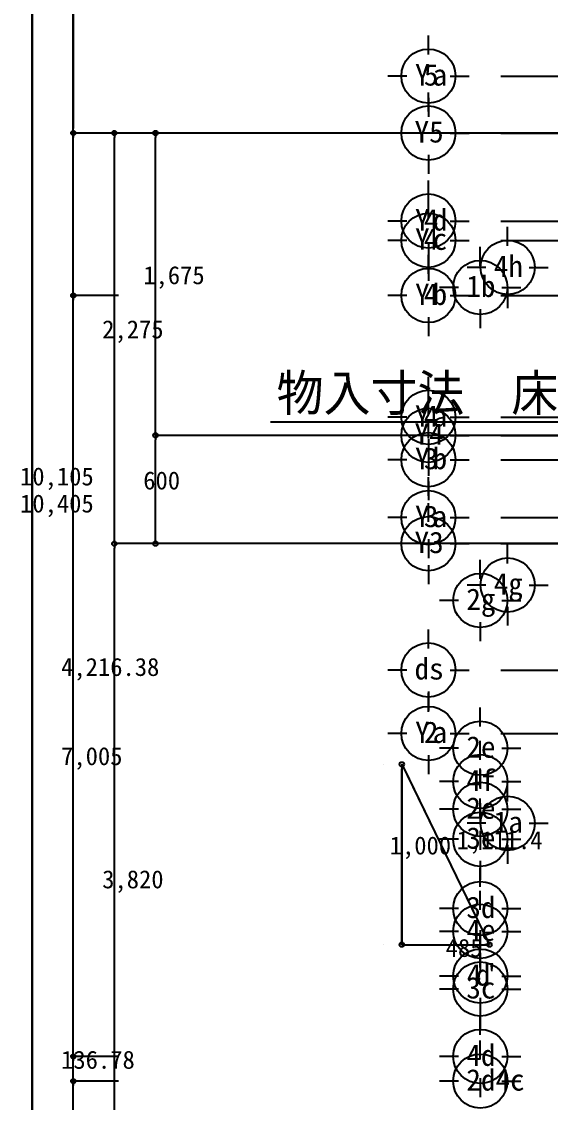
# Model space of a CAD drawing. Header units: metres. Extents: x 10861 to 26950, y 7268 to 22750.
# Drawn here: x 10861 to 13790, y 12459 to 18448 of the extents above; entities that cross this region are included whole.
import ezdxf

# ---------------------------------------------------------------- set-up
doc = ezdxf.new("R2010")
doc.units = ezdxf.units.M

msp = doc.modelspace()

# ---------------------------------------------------------------- linework, layer by layer
at = {"layer": 'GLID'}
for p, q in [((13114.7, 18265.6), (13114.7, 18370.6)), ((12994.7, 18145.6), (12889.7, 18145.6)), ((13234.7, 18145.6), (13339.7, 18145.6)), ((13514.7, 18145.6), (24358.1, 18145.6)), ((13114.7, 17950), (13114.7, 18055)), ((13114.7, 18025.6), (13114.7, 17920.6)), ((12994.7, 17830), (12889.7, 17830)), ((13234.7, 17830), (13339.7, 17830)), ((13514.7, 17830), (24358.1, 17830)), ((13114.7, 17710), (13114.7, 17605)), ((13114.7, 17462.4), (13114.7, 17567.4)), ((13114.7, 17355.6), (13114.7, 17460.6)), ((12994.7, 17342.4), (12889.7, 17342.4)), ((13234.7, 17342.4), (13339.7, 17342.4)), ((13514.7, 17342.4), (24358.1, 17342.4)), ((13553.4, 17205.6), (13553.4, 17310.6)), ((12994.7, 17235.6), (12889.7, 17235.6)), ((13114.7, 17222.4), (13114.7, 17117.4)), ((13234.7, 17235.6), (13339.7, 17235.6)), ((13401.7, 17094.5), (13401.7, 17199.5)), ((13514.7, 17235.6), (24358.1, 17235.6)), ((13114.7, 17050), (13114.7, 17155)), ((13114.7, 17115.6), (13114.7, 17010.6)), ((13433.4, 17085.6), (13328.4, 17085.6)), ((13673.4, 17085.6), (13778.4, 17085.6)), ((13281.7, 16974.5), (13176.7, 16974.5)), ((13521.7, 16974.5), (13626.7, 16974.5)), ((13553.4, 16965.6), (13553.4, 16860.6)), ((12994.7, 16930), (12889.7, 16930)), ((13234.7, 16930), (13339.7, 16930)), ((13514.7, 16930), (24358.1, 16930)), ((13401.7, 16854.5), (13401.7, 16749.5)), ((13114.7, 16810), (13114.7, 16705)), ((13114.7, 16375), (13114.7, 16480)), ((13114.7, 16275), (13114.7, 16380)), ((12994.7, 16255), (12889.7, 16255)), ((13114.7, 16140), (13114.7, 16245)), ((13234.7, 16255), (13339.7, 16255)), ((13514.7, 16255), (24358.1, 16255)), ((12994.7, 16155), (12889.7, 16155)), ((13114.7, 16135), (13114.7, 16030)), ((13234.7, 16155), (13339.7, 16155)), ((13514.7, 16155), (24358.1, 16155)), ((12994.7, 16020), (12889.7, 16020)), ((13114.7, 16035), (13114.7, 15930)), ((13234.7, 16020), (13339.7, 16020)), ((13514.7, 16020), (24358.1, 16020)), ((13114.7, 15819), (13114.7, 15924)), ((13114.7, 15900), (13114.7, 15795)), ((13114.7, 15675), (13114.7, 15780)), ((12994.7, 15699), (12889.7, 15699)), ((13234.7, 15699), (13339.7, 15699)), ((13514.7, 15699), (24358.1, 15699)), ((13114.7, 15579), (13114.7, 15474)), ((12994.7, 15555), (12889.7, 15555)), ((13234.7, 15555), (13339.7, 15555)), ((13514.7, 15555), (24358.1, 15555)), ((13553.4, 15445.5), (13553.4, 15550.5)), ((13401.7, 15360.1), (13401.7, 15465.1)), ((13114.7, 15435), (13114.7, 15330)), ((13433.4, 15325.5), (13328.4, 15325.5)), ((13673.4, 15325.5), (13778.4, 15325.5)), ((13281.7, 15240.1), (13176.7, 15240.1)), ((13521.7, 15240.1), (13626.7, 15240.1)), ((13553.4, 15205.5), (13553.4, 15100.5)), ((13401.7, 15120.1), (13401.7, 15015.1)), ((13114.7, 14974.8), (13114.7, 15079.8)), ((12994.7, 14854.8), (12889.7, 14854.8)), ((13234.7, 14854.8), (13339.7, 14854.8)), ((13514.7, 14854.8), (24358.1, 14854.8)), ((13114.7, 14734.8), (13114.7, 14629.8)), ((13114.7, 14623.1), (13114.7, 14728.1)), ((13401.7, 14541.3), (13401.7, 14646.3)), ((12994.7, 14503.1), (12889.7, 14503.1)), ((13234.7, 14503.1), (13339.7, 14503.1)), ((13514.7, 14503.1), (24358.1, 14503.1)), ((13401.7, 14356.5), (13401.7, 14461.5)), ((13114.7, 14383.1), (13114.7, 14278.1)), ((13281.7, 14421.3), (13176.7, 14421.3)), ((13521.7, 14421.3), (13626.7, 14421.3)), ((13401.7, 14203.1), (13401.7, 14308.1)), ((13401.7, 14301.3), (13401.7, 14196.3)), ((13281.7, 14236.5), (13176.7, 14236.5)), ((13521.7, 14236.5), (13626.7, 14236.5)), ((13553.4, 14125.5), (13553.4, 14230.5)), ((13401.7, 14036.9), (13401.7, 14141.9)), ((13281.7, 14083.1), (13176.7, 14083.1)), ((13401.7, 14116.5), (13401.7, 14011.5)), ((13521.7, 14083.1), (13626.7, 14083.1)), ((13433.4, 14005.5), (13328.4, 14005.5)), ((13401.7, 13963.1), (13401.7, 13858.1)), ((13673.4, 14005.5), (13778.4, 14005.5)), ((13281.7, 13916.9), (13176.7, 13916.9)), ((13521.7, 13916.9), (13626.7, 13916.9)), ((13553.4, 13885.5), (13553.4, 13780.5)), ((13401.7, 13796.9), (13401.7, 13691.9)), ((13401.7, 13652.8), (13401.7, 13757.8)), ((13401.7, 13526.7), (13401.7, 13631.7)), ((13281.7, 13532.8), (13176.7, 13532.8)), ((13521.7, 13532.8), (13626.7, 13532.8)), ((13281.7, 13406.7), (13176.7, 13406.7)), ((13401.7, 13412.8), (13401.7, 13307.8)), ((13401.7, 13278.8), (13401.7, 13383.8)), ((13521.7, 13406.7), (13626.7, 13406.7)), ((13401.7, 13207), (13401.7, 13312)), ((13401.7, 13286.7), (13401.7, 13181.7)), ((13281.7, 13158.8), (13176.7, 13158.8)), ((13521.7, 13158.8), (13626.7, 13158.8)), ((13281.7, 13087), (13176.7, 13087)), ((13521.7, 13087), (13626.7, 13087)), ((13401.7, 13038.8), (13401.7, 12933.8)), ((13401.7, 12967), (13401.7, 12862)), ((13401.7, 12833.6), (13401.7, 12938.6)), ((13401.7, 12696.8), (13401.7, 12801.8)), ((13281.7, 12713.6), (13176.7, 12713.6)), ((13521.7, 12713.6), (13626.7, 12713.6)), ((13281.7, 12576.8), (13176.7, 12576.8)), ((13401.7, 12593.6), (13401.7, 12488.6)), ((13521.7, 12576.8), (13626.7, 12576.8))]:
    msp.add_line(p, q, dxfattribs=at)
for centre in [(13114.7, 18145.6), (13114.7, 17830), (13114.7, 17342.4), (13114.7, 17235.6), (13553.4, 17085.6), (13114.7, 16930), (13401.7, 16974.5), (13114.7, 16255), (13114.7, 16155), (13114.7, 16020), (13114.7, 15699), (13114.7, 15555), (13553.4, 15325.5), (13401.7, 15240.1), (13114.7, 14854.8), (13114.7, 14503.1), (13401.7, 14421.3), (13401.7, 14236.5), (13401.7, 14083.1), (13553.4, 14005.5), (13401.7, 13916.9), (13401.7, 13532.8), (13401.7, 13406.7), (13401.7, 13158.8), (13401.7, 13087), (13401.7, 12713.6), (13401.7, 12576.8)]:
    msp.add_circle(centre, 150, dxfattribs=at)
at = {"layer": 'データ 001_1F'}
for p, q in [((10920, 20905), (10920, 10850)), ((10920, 10550), (10920, 20905)), ((11147.5, 20905), (11147.5, 17855)), ((11147.5, 16955), (11147.5, 20205)), ((11147.5, 17830), (11147.5, 17855)), ((11375, 17830), (11147.5, 17830)), ((11147.5, 17830), (11147.5, 17805)), ((11147.5, 17830), (11147.5, 17830)), ((11397.5, 17830), (11147.5, 17830)), ((11147.5, 17830), (11147.5, 17830)), ((11147.5, 10850), (11147.5, 17805)), ((26390, 17830), (11375, 17830)), ((11625, 17830), (11375, 17830)), ((11375, 17830), (11375, 17805)), ((11375, 17830), (11375, 17830)), ((11375, 17830), (11375, 17830)), ((11375, 15580), (11375, 17805)), ((11397.5, 17830), (11397.5, 17830)), ((11852.5, 17830), (11602.5, 17830)), ((11602.5, 17830), (11602.5, 17805)), ((11602.5, 17830), (11602.5, 17830)), ((11602.5, 16180), (11602.5, 17805)), ((11625, 17830), (11625, 17830)), ((11852.5, 17830), (11852.5, 17830)), ((11147.5, 16930), (11147.5, 16955)), ((11147.5, 16930), (11147.5, 16905)), ((11147.5, 16930), (11147.5, 16930)), ((11397.5, 16930), (11147.5, 16930)), ((11147.5, 12738.6), (11147.5, 16905)), ((11397.5, 16930), (11397.5, 16930)), ((11397.5, 16930), (11397.5, 16930)), ((11602.5, 16155), (11602.5, 16180)), ((14739.5, 16228.5), (12239.5, 16228.5)), ((17322.3, 16155), (11602.5, 16155)), ((11852.5, 16155), (11602.5, 16155)), ((11602.5, 16155), (11602.5, 16130)), ((11602.5, 16155), (11602.5, 16155)), ((11602.5, 15580), (11602.5, 16130)), ((11852.5, 16155), (11852.5, 16155)), ((11852.5, 16155), (11852.5, 16155)), ((11375, 15555), (11375, 15580)), ((11602.5, 15555), (11602.5, 15580)), ((11375, 15555), (11375, 15530)), ((11375, 15555), (11375, 15555)), ((11625, 15555), (11375, 15555)), ((11375, 11760), (11375, 15530)), ((26390, 15555), (11602.5, 15555)), ((11852.5, 15555), (11602.5, 15555)), ((11625, 15555), (11625, 15555)), ((11625, 15555), (11625, 15555)), ((11852.5, 15555), (11852.5, 15555)), ((13057.5, 14376.1), (13057.5, 14376.1)), ((12867.5, 14332.5), (12867.5, 14332.5)), ((12967.5, 14332.5), (12967.5, 13332.5)), ((12967.5, 14332.5), (13452.5, 13332.5)), ((12967.5, 14332.5), (12967.5, 14307.5)), ((12967.5, 14332.5), (12967.5, 14332.5)), ((12967.5, 14332.5), (12978.4, 14310)), ((12967.5, 13357.5), (12967.5, 14307.5)), ((12978.4, 14310), (13441.6, 13355)), ((12967.5, 13432.5), (12967.5, 13432.5)), ((13452.5, 13432.5), (13452.5, 13432.5)), ((12967.5, 13332.5), (12967.5, 13357.5)), ((13452.5, 13332.5), (13441.6, 13355)), ((13542.5, 13376.1), (13542.5, 13376.1)), ((12867.5, 13332.5), (12867.5, 13332.5)), ((12967.5, 13332.5), (13452.5, 13332.5)), ((12967.5, 13332.5), (12992.5, 13332.5)), ((12992.5, 13332.5), (13427.5, 13332.5)), ((13452.5, 13332.5), (13427.5, 13332.5)), ((13452.5, 13332.5), (13452.5, 13332.5)), ((13452.5, 13332.5), (13452.5, 13332.5)), ((11147.5, 12713.6), (11147.5, 12738.6)), ((11147.5, 12713.6), (11147.5, 12688.6)), ((11147.5, 12713.6), (11147.5, 12713.6)), ((11397.5, 12713.6), (11147.5, 12713.6)), ((11397.5, 12713.6), (11397.5, 12713.6)), ((11397.5, 12713.6), (11397.5, 12713.6)), ((11147.5, 12601.8), (11147.5, 12688.6)), ((11147.5, 12576.8), (11147.5, 12601.8)), ((11147.5, 12576.8), (11147.5, 12551.8)), ((11147.5, 12576.8), (11147.5, 12576.8)), ((11397.5, 12576.8), (11147.5, 12576.8)), ((11397.5, 12576.8), (11397.5, 12576.8)), ((11397.5, 12576.8), (11397.5, 12576.8)), ((11147.5, 10550), (11147.5, 12551.8))]:
    msp.add_line(p, q, dxfattribs=at)
for centre in [(11147.5, 17830), (11147.5, 17830), (11375, 17830), (11602.5, 17830), (11147.5, 16930), (11147.5, 16930), (11602.5, 16155), (11602.5, 16155), (11375, 15555), (11375, 15555), (11602.5, 15555), (12967.5, 14332.5), (12967.5, 14332.5), (12967.5, 13332.5), (12967.5, 13332.5), (13452.5, 13332.5), (13452.5, 13332.5), (11147.5, 12713.6), (11147.5, 12713.6), (11147.5, 12576.8), (11147.5, 12576.8)]:
    msp.add_circle(centre, 12.5, dxfattribs=at)

# ---------------------------------------------------------------- texts
at = {"layer": 'GLID'}
for s, height, p in [('Y', 118.8, (13040.5, 18093)), ('5', 118.8, (13089.2, 18093)), ('a', 118.8, (13137.9, 18093)), ('Y5', 118.79, (13037.5, 17777.5)), ('Y', 118.8, (13040.5, 17289.8)), ('4', 118.8, (13089.2, 17289.8)), ('d', 118.8, (13137.9, 17289.8)), ('Y', 118.8, (13040.5, 17183)), ('4', 118.8, (13089.2, 17183)), ('c', 118.8, (13137.9, 17183)), ('4h', 118.79, (13476.1, 17033)), ('1b', 118.79, (13324.5, 16922)), ('Y', 118.8, (13040.5, 16877.5)), ('4', 118.8, (13089.2, 16877.5)), ('b', 118.8, (13137.9, 16877.5)), ('Y', 118.8, (13040.5, 16202.5)), ('4', 118.8, (13089.2, 16202.5)), ('a', 118.8, (13137.9, 16202.5)), ('Y4', 118.79, (13037.5, 16102.5)), ('Y', 118.8, (13040.5, 15967.5)), ('3', 118.8, (13089.2, 15967.5)), ('b', 118.8, (13137.9, 15967.5)), ('Y', 118.8, (13040.5, 15646.4)), ('3', 118.8, (13089.2, 15646.4)), ('a', 118.8, (13137.9, 15646.4)), ('Y3', 118.79, (13037.5, 15502.5)), ('4g', 118.79, (13476.1, 15273)), ('2g', 118.79, (13324.5, 15187.5)), ('ds', 118.79, (13037.5, 14802.2)), ('Y', 118.8, (13040.5, 14450.6)), ('2', 118.8, (13089.2, 14450.6)), ('a', 118.8, (13137.9, 14450.6)), ('2e', 118.79, (13324.5, 14368.8)), ('4f', 118.79, (13324.5, 14184)), ('2e', 118.79, (13324.5, 14030.5)), ('1a', 118.79, (13476.1, 13952.9)), ('3e', 118.79, (13324.5, 13864.4)), ('3d', 118.79, (13324.5, 13480.2)), ('4e', 118.79, (13324.5, 13354.1)), ('4', 118.8, (13327.5, 13106.2)), ('d', 118.8, (13376.2, 13106.2)), ("'", 118.8, (13424.9, 13106.2)), ('3c', 118.79, (13324.5, 13034.5)), ('4d', 118.79, (13324.5, 12661.1)), ('2d4c', 118.79, (13324.5, 12524.3))]:
    msp.add_text(s, height=height, dxfattribs=at).set_placement(p)
at = {"layer": 'データ 001_1F'}
for s, height, p in [('1,675', 100, (11535, 16992.5)), ('2,275', 100, (11307.5, 16692.5)), ('物入寸法\u3000床下ｴｱｺﾝ', 200, (12273.7, 16290)), ('10,105', 100, (10852.5, 15877.5)), ('600', 100, (11535, 15855)), ('10,405', 100, (10852.5, 15727.5)), ('4,216.38', 100, (11080, 14821.8)), ('7,005', 100, (11080, 14327.5)), ('1,111.4', 100, (13270.7, 13862)), ('1,000', 100, (12900, 13832.5)), ('3,820', 100, (11307.5, 13645)), ('485', 100, (13210, 13265)), ('136.78', 100, (11080, 12645.2))]:
    msp.add_text(s, height=height, dxfattribs=at).set_placement(p)

doc.saveas('drawing.dxf')
